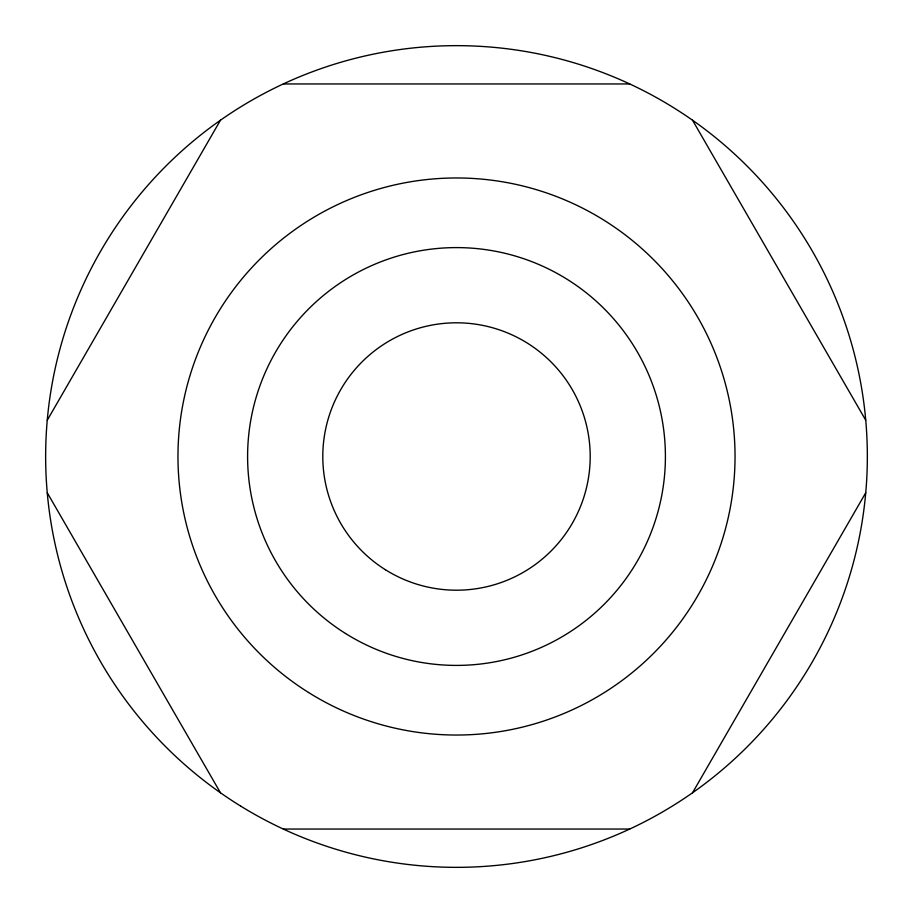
<?xml version="1.0" encoding="UTF-8"?>
<svg xmlns="http://www.w3.org/2000/svg" width="913" height="913" viewBox="0 0 913 913"><rect width="100%" height="100%" fill="white"/><g stroke="black" fill="none" stroke-linecap="round" stroke-linejoin="round"><path stroke-width="1.37" d="M47.259 420.231L220.467 120.219M692.533 792.781L865.741 492.769M283.281 83.95L629.719 83.95M283.281 829.05L629.719 829.05M692.533 120.219L865.741 420.231M47.259 492.769L220.467 792.781M385.469 569.769A133.697 133.697 0 0 0 590.106 461.385A133.697 133.697 0 0 0 393.925 338.346A133.697 133.697 0 0 0 385.469 569.769M345.513 633.485A208.906 208.906 0 0 0 665.269 464.135A208.906 208.906 0 0 0 358.729 271.891A208.906 208.906 0 0 0 345.513 633.485M308.514 692.476A278.545 278.545 0 0 0 734.851 466.669A278.545 278.545 0 0 0 326.135 210.355A278.545 278.545 0 0 0 308.514 692.476M240.678 806.099A410.85 410.85 0 0 0 867.167 468.597A410.85 410.85 0 0 0 261.643 94.792A410.85 410.85 0 0 0 240.678 806.099"/></g></svg>
